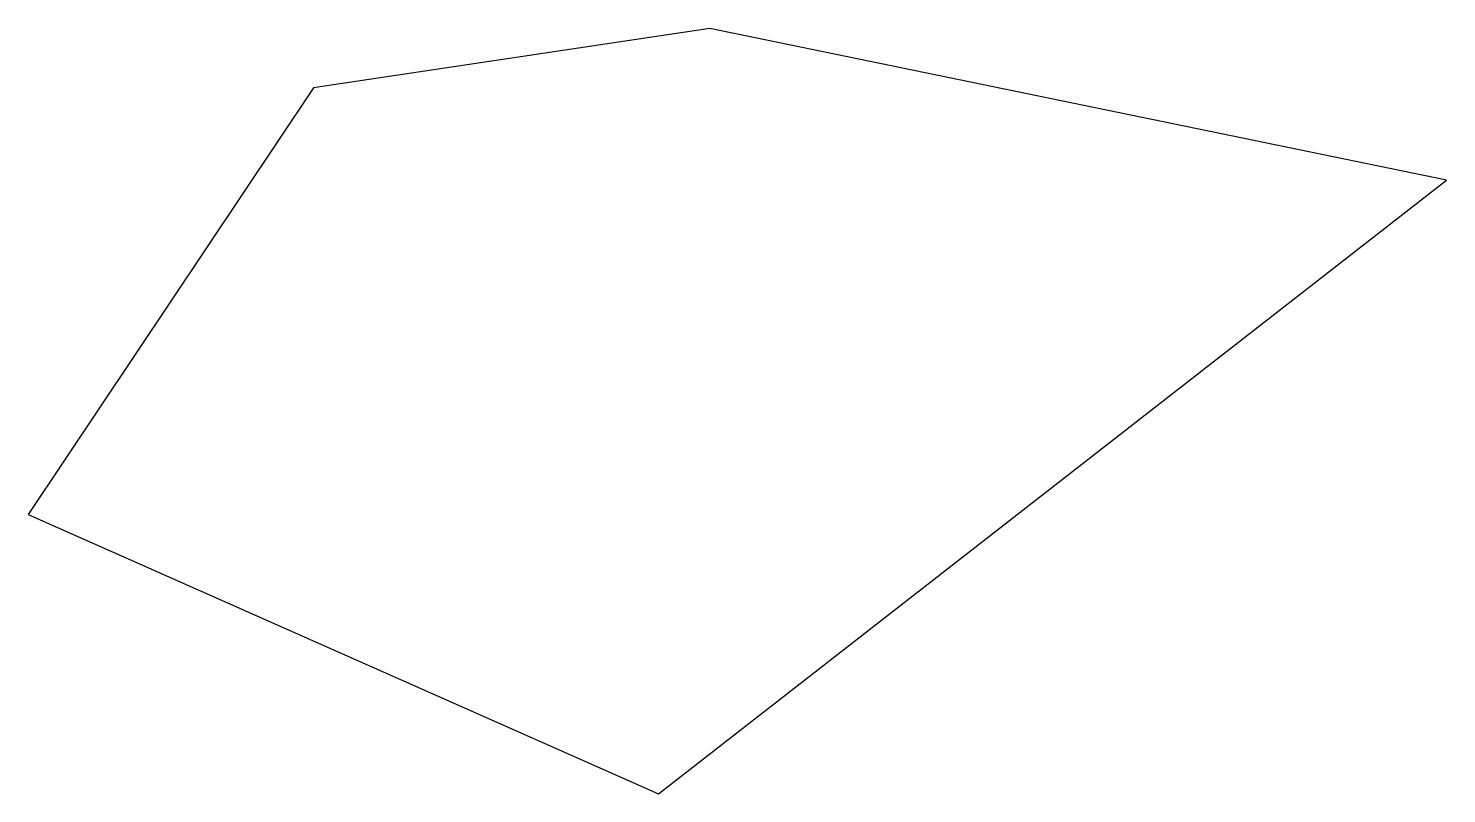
# Model space of a CAD drawing. Header units: millimetres. Extents: x -46 to 75, y -25 to 41.
import ezdxf

# ---------------------------------------------------------------- set-up
doc = ezdxf.new("R2010")
doc.units = ezdxf.units.MM
doc.layers.get('0').update_dxf_attribs({"linetype": 'CONTINUOUS'})

msp = doc.modelspace()

# ---------------------------------------------------------------- linework, layer by layer
for points in [[(-21.4, 35.69), (-45.78, -0.79), (8.06, -24.64), (75.4, 27.8), (12.45, 40.77)], [(26.51, 3.28)]]:
    msp.add_lwpolyline(points, close=True)

doc.saveas('drawing.dxf')
